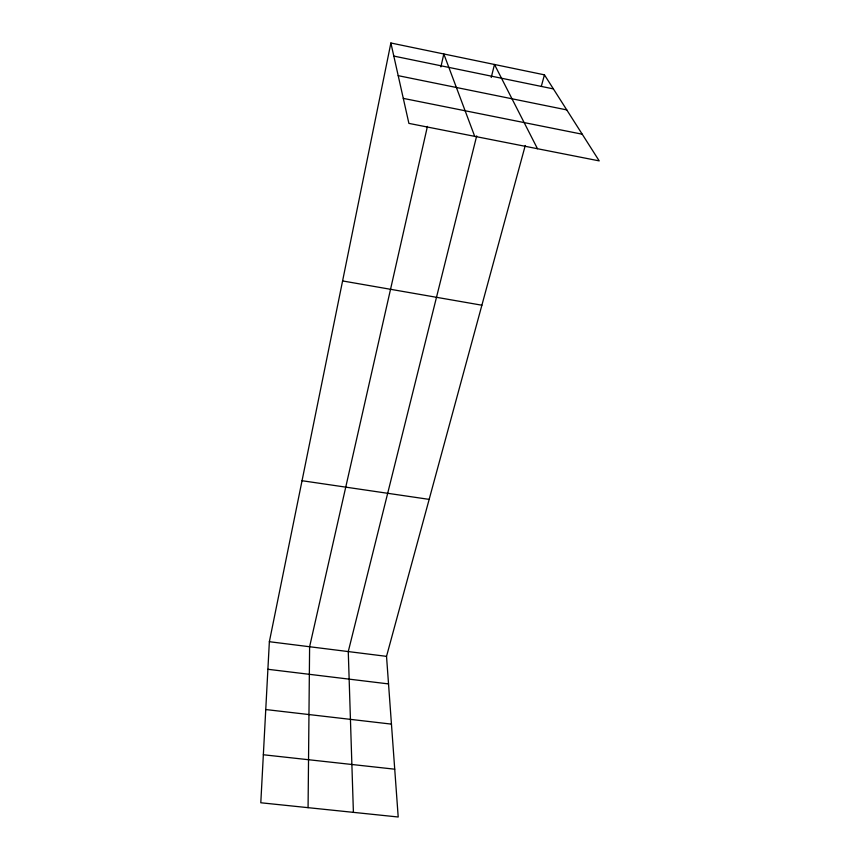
<?xml version="1.0" encoding="UTF-8"?>
<svg xmlns="http://www.w3.org/2000/svg" width="860" height="860" viewBox="0 0 860 860"><rect width="100%" height="100%" fill="white"/><g stroke="black" fill="none" stroke-linecap="round" stroke-linejoin="round"><path stroke-width="1.29" d="M308.073 807.669L309.611 646.741L427.42 126.388M390.881 43L408.898 123.388L599.205 160.885L544.444 74.841L390.881 43L269.363 641.711L260.795 802.767L398.202 817L386.527 656.352L525.266 145.48M440.89 66.908L443.814 53.976L474.72 136.353M476.687 135.901L348.268 651.568L353.406 812.367M491.243 77.465L494.478 64.478L537.489 148.726M541.306 86.398L544.444 74.841M263.343 754.758L394.729 769.195M265.751 709.543L391.45 724.12M267.901 669.284L388.526 683.915M269.363 641.711L386.527 656.352M302.043 480.719L429.151 499.38M342.592 280.94L481.879 305.214M403.297 98.384L582.231 134.214M398.202 75.669L566.772 109.908M393.815 56.083L553.399 88.903"/></g></svg>
